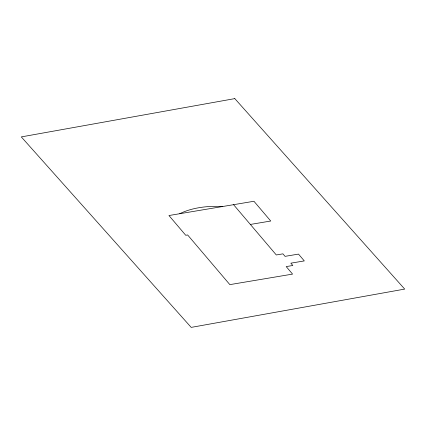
<?xml version="1.0" encoding="UTF-8"?>
<svg xmlns="http://www.w3.org/2000/svg" width="426" height="426" viewBox="0 0 426 426"><rect width="100%" height="100%" fill="white"/><g stroke="black" fill="none" stroke-linecap="round" stroke-linejoin="round"><path stroke-width="0.64" d="M250.36 224.443L270.739 221.025L253.944 201.269L168.952 215.529L185.741 235.28L187.637 234.96L229.854 284.627L292.577 274.104L286.197 266.596L292.822 265.489L290.851 263.172L304.302 260.914L298.504 254.098L285.053 256.351L282.928 253.848L276.304 254.961L233.57 204.688M179.719 213.719A66.898 35.747 8.7 0 1 222.798 206.493M234.806 98.614L21.3 136.906L191.194 327.386L404.7 289.094L234.806 98.614"/></g></svg>
